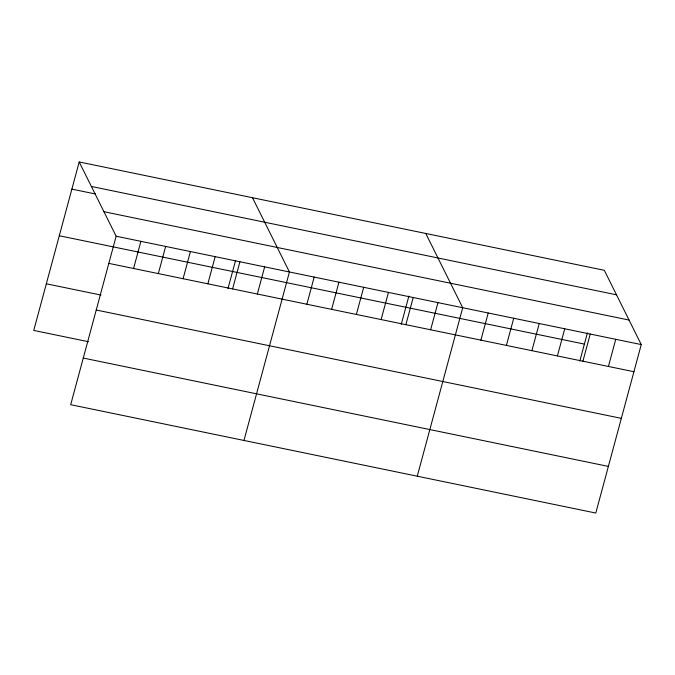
<?xml version="1.0" encoding="UTF-8"?>
<svg xmlns="http://www.w3.org/2000/svg" width="675" height="675" viewBox="0 0 675 675"><rect width="100%" height="100%" fill="white"/><g stroke="black" fill="none" stroke-linecap="round" stroke-linejoin="round"><path stroke-width="1.01" d="M79.203 161.958L116.151 236.225L70.689 404.696L595.797 513.042L641.25 344.571L604.311 270.304L79.203 161.958L33.75 330.429L88.417 341.71M133.574 268.49L140.906 241.329M158.33 273.594L165.662 246.442M183.085 278.707L190.418 251.547M207.841 283.812L215.173 256.652M227.99 288.52L235.592 260.356M232.597 288.917L239.92 261.765M257.352 294.03L264.676 266.87M243.979 440.446L289.432 271.974L252.492 197.716M306.863 304.239L314.187 277.087M331.619 309.352L338.943 282.192M356.366 314.457L363.698 287.305M381.122 319.562L388.454 292.41M401.271 324.278L408.873 296.106M405.877 324.675L413.21 297.515M430.633 329.78L437.965 302.628M417.26 476.204L462.712 307.733L425.773 233.466M480.895 340.149L488.219 312.998M506.402 345.414L513.726 318.254M531.9 350.679L539.232 323.519M557.407 355.936L564.739 328.784M579.808 361.108L587.402 332.944M582.913 361.201L590.237 334.041M608.42 366.466L615.743 339.306M91.395 186.469L616.494 294.815M71.879 189.118L95.605 194.012M103.958 211.714L629.058 320.06M116.151 236.225L641.25 344.571M59.299 235.752L584.398 344.098M108.827 263.385L633.926 371.723M46.33 283.795L100.997 295.076M96.238 310.011L621.337 418.357M83.278 358.062L608.377 466.408"/></g></svg>
